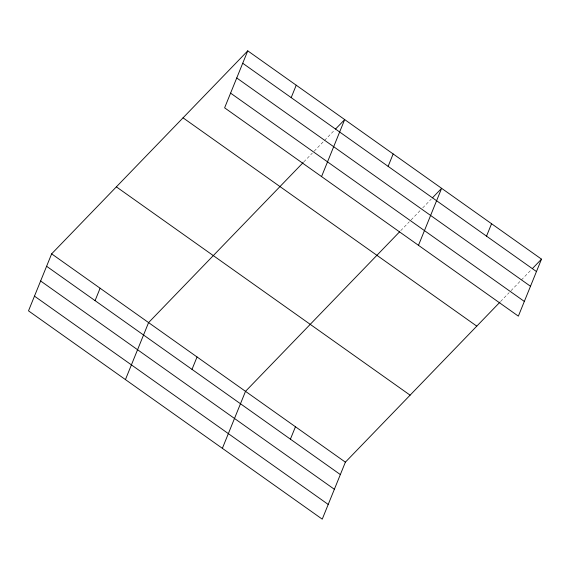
<?xml version="1.0" encoding="UTF-8"?>
<svg xmlns="http://www.w3.org/2000/svg" width="570" height="570" viewBox="0 0 570 570"><rect width="100%" height="100%" fill="white"/><g stroke="black" fill="none" stroke-linecap="round" stroke-linejoin="round"><path stroke-width="0.43" stroke-dasharray="2.85 2.14" d="M303.789 161.93L312.332 153.081M314.163 151.185L323.938 141.068M324.544 140.441L334.925 129.696M400.724 230.665L409.267 221.816M411.098 219.92L420.261 210.444M422.698 207.915L431.248 199.065M500.595 301.487L509.138 292.645M510.969 290.743L531.732 269.254"/><path stroke-width="0.85" d="M247.758 50.844L224.616 107.837L518.358 316.143L541.5 259.143L247.758 50.844L51.642 253.857L28.5 310.857L322.242 519.156L345.384 462.163L499.983 302.121M95.069 300.639L100.113 288.228M125.436 379.599L148.578 322.599L303.176 162.557M291.185 97.627L296.229 85.208M192.005 369.381L197.049 356.97M321.551 176.579L344.693 119.579L335.538 129.062M222.371 448.334L245.513 391.341L399.499 231.933M388.12 166.362L393.157 153.95M290.408 439.164L295.452 426.752M418.48 245.321L441.629 188.321L432.473 197.804M486.524 236.144L491.561 223.732M532.344 268.627L541.5 259.143M242.72 63.256L536.463 271.555M236.742 77.969L530.485 286.268M230.586 93.124L524.329 301.43M183.041 117.833L476.784 326.14M116.365 186.86L410.101 395.167M51.642 253.857L345.384 462.163M46.605 266.268L340.347 474.575M40.627 280.982L334.369 489.288M34.478 296.144L328.213 504.443"/></g></svg>
